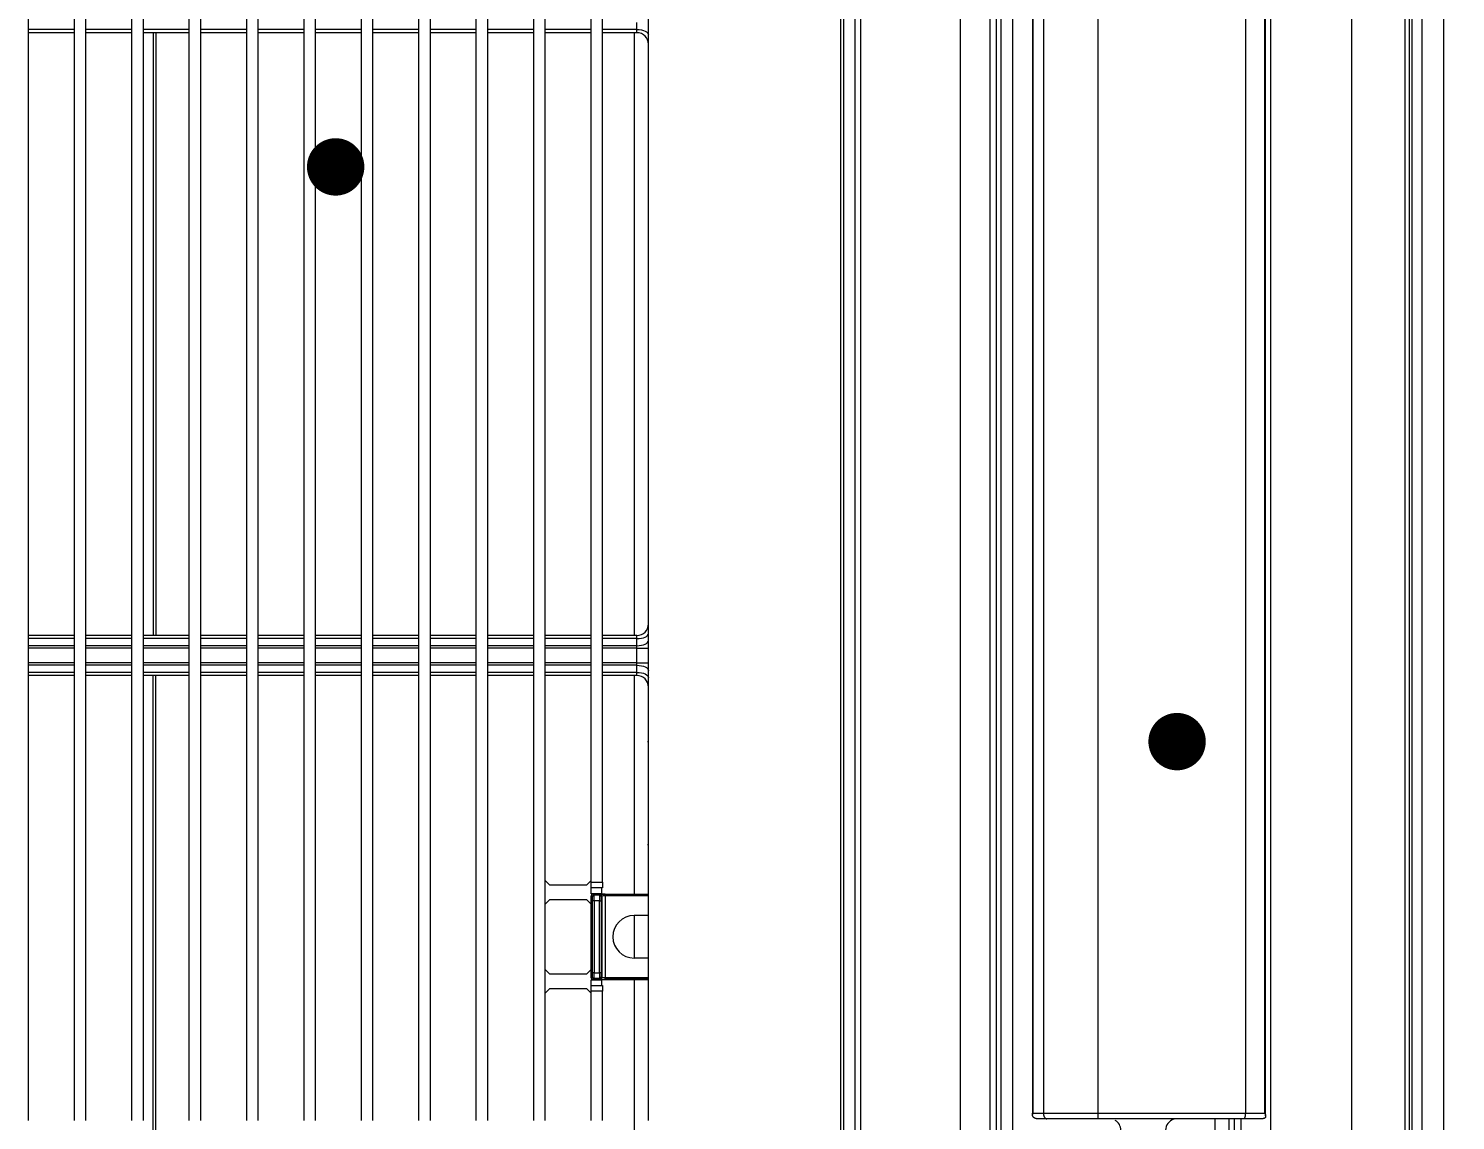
# Model space of a CAD drawing. Header units: metres. Extents: x -101133.8 to -101066.7, y -24899.3 to -24824.7.
# Drawn here: x -101108.2423 to -101107.9937, y -24833.7245 to -24833.5343 of the extents above; entities that cross this region are included whole.
import ezdxf

# ---------------------------------------------------------------- set-up
doc = ezdxf.new("R2010")
doc.units = ezdxf.units.M
doc.header["$LTSCALE"] = 0.2
doc.header["$PDSIZE"] = -5
doc.layers.add('CMT-COTATION DIVERS', color=1, linetype='Continuous')
doc.layers.add('CMT-CVC-MATERIEL', color=30, linetype='Continuous')
doc.styles.get("Standard").update_dxf_attribs({"font": 'arial.ttf'})
doc.dimstyles.get("Standard").update_dxf_attribs({"dimtxt": 0.18, "dimasz": 0.18, "dimexe": 0.18, "dimexo": 0.0625, "dimgap": 0.09, "dimtad": 0, "dimtih": 1, "dimtoh": 1, "dimdec": 4, "dimzin": 0, "dimdsep": 46, "dimtxsty": 'Standard', "dimcen": 0.09, "dimadec": 0, "dimazin": 0, "dimtfac": 1, "dimtdec": 4, "dimtofl": 0, "dimtmove": 0, "dimatfit": 3, "dimfxl": 1, "dimtolj": 1, "dimtzin": 0, "dimarcsym": 0})

# ---------------------------------------------------------------- blocks, each defined once
blk = doc.blocks.new('Cassette 600x600')
at = {"linetype": 'Continuous', "lineweight": 13}
for p, q in [((-19987.53, 565.59), (-20573.93, 565.59)), ((-20573.93, 561.77), (-19987.53, 561.77)), ((-20434.23, 560.01), (-20127.23, 560.01)), ((-20434.23, 559.55), (-20127.23, 559.55)), ((-20127.23, 558.84), (-20434.23, 558.84)), ((-20423.23, 549.49), (-20138.23, 549.49)), ((-20139.23, 535.45), (-20422.23, 535.45)), ((-20144.51, 534.54), (-20416.95, 534.54)), ((-20145.03, 534.38), (-20416.43, 534.38)), ((-20145.03, 531.01), (-20145.03, 534.38)), ((-20144.04, 534.08), (-20144.03, 533.86)), ((-20144.03, 533.86), (-20144.03, 530.71)), ((-20416.43, 531.01), (-20145.03, 531.01)), ((-20145.03, 505.31), (-20145.03, 531.01)), ((-20144.03, 530.71), (-20144.03, 505.34)), ((-20139.23, 530.27), (-20144.03, 530.27)), ((-20139.23, 529.11), (-20144.03, 529.11)), ((-20144.03, 528.12), (-20140.73, 528.12)), ((-20144.03, 525.71), (-20140.73, 525.71)), ((-20416.43, 505.31), (-20145.03, 505.31)), ((-20145.03, 495.81), (-20145.03, 505.31)), ((-20144.03, 505.34), (-20144.03, 496.41)), ((-20416.43, 495.81), (-20145.03, 495.81)), ((-20145.03, 493.96), (-20145.03, 495.81)), ((-20144.03, 494.81), (-20144.04, 494.63)), ((-20144.03, 496.41), (-20144.03, 494.81)), ((-20416.69, 493.92), (-20144.77, 493.92)), ((-20416.43, 493.96), (-20145.03, 493.96)), ((-20420.73, 490.41), (-20140.73, 490.41)), ((-20139.14, 487.63), (-20422.32, 487.63)), ((-20422.23, 488.41), (-20139.23, 488.41)), ((-20422.42, 486.48), (-20139.04, 486.48)), ((-20138.23, 481.35), (-20423.23, 481.35)), ((-20127.23, 464.01), (-20434.23, 464.01)), ((-20127.23, 463.01), (-20434.23, 463.01)), ((-20465.93, 461.01), (-20095.53, 461.01)), ((-20095.53, 460.51), (-20465.93, 460.51)), ((-20143.73, 427.01), (-20417.73, 427.01)), ((-20333.78, 425.01), (-20333.77, 425.4)), ((-20333.77, 425.4), (-20333.71, 425.77)), ((-20333.71, 425.77), (-20333.63, 426.12)), ((-20333.63, 426.12), (-20333.52, 426.42)), ((-20333.52, 426.42), (-20333.39, 426.67)), ((-20333.39, 426.67), (-20333.23, 426.85)), ((-20333.23, 426.85), (-20333.06, 426.97)), ((-20333.06, 426.97), (-20332.89, 427.01)), ((-20228.4, 426.97), (-20228.57, 427.01)), ((-20228.23, 426.85), (-20228.4, 426.97)), ((-20228.07, 426.67), (-20228.23, 426.85)), ((-20227.94, 426.42), (-20228.07, 426.67)), ((-20227.83, 426.12), (-20227.94, 426.42)), ((-20227.75, 425.77), (-20227.83, 426.12)), ((-20227.69, 425.4), (-20227.75, 425.77)), ((-20227.68, 425.01), (-20227.69, 425.4)), ((-20227.16, 426.97), (-20227.34, 427.01)), ((-20226.99, 426.85), (-20227.16, 426.97)), ((-20226.84, 426.67), (-20226.99, 426.85)), ((-20226.7, 426.42), (-20226.84, 426.67)), ((-20226.59, 426.12), (-20226.7, 426.42)), ((-20226.51, 425.77), (-20226.59, 426.12)), ((-20226.46, 425.4), (-20226.51, 425.77)), ((-20226.44, 425.01), (-20226.46, 425.4)), ((-20225.99, 425.01), (-20225.99, 427.01)), ((-20223.47, 425.01), (-20223.47, 427.01)), ((-20223.02, 425.01), (-20223, 425.4)), ((-20223, 425.4), (-20222.95, 425.77)), ((-20222.95, 425.77), (-20222.87, 426.12)), ((-20222.87, 426.12), (-20222.76, 426.42)), ((-20222.76, 426.42), (-20222.62, 426.67)), ((-20222.62, 426.67), (-20222.47, 426.85)), ((-20222.47, 426.85), (-20222.3, 426.97)), ((-20222.3, 426.97), (-20222.12, 427.01)), ((-20221.78, 425.01), (-20221.77, 425.4)), ((-20221.77, 425.4), (-20221.71, 425.77)), ((-20221.71, 425.77), (-20221.63, 426.12)), ((-20221.63, 426.12), (-20221.52, 426.42)), ((-20221.52, 426.42), (-20221.39, 426.67)), ((-20221.39, 426.67), (-20221.23, 426.85)), ((-20221.23, 426.85), (-20221.06, 426.97)), ((-20221.06, 426.97), (-20220.89, 427.01)), ((-20209.73, 426.85), (-20209.73, 427.01)), ((-20191.73, 427.01), (-20191.73, 426.85)), ((-20183.17, 417.31), (-20183.17, 427.01)), ((-20183.14, 419.44), (-20183.14, 427.01)), ((-20182.84, 427.01), (-20182.84, 419.44)), ((-20179.43, 427.01), (-20179.43, 424.51)), ((-20172.03, 427.01), (-20172.03, 424.51)), ((-20168.62, 419.44), (-20168.62, 427.01)), ((-20168.32, 427.01), (-20168.32, 419.44)), ((-20168.29, 417.31), (-20168.29, 427.01)), ((-20333.78, 425.01), (-20335.02, 425.01)), ((-20333.23, 425.01), (-20333.78, 425.01)), ((-20333.78, 425.01), (-20333.78, 419.01)), ((-20333.23, 425.01), (-20333.23, 419.01)), ((-20333.23, 424.51), (-20228.23, 424.51)), ((-20227.68, 425.01), (-20228.23, 425.01)), ((-20228.23, 425.01), (-20228.23, 419.01)), ((-20226.44, 425.01), (-20227.68, 425.01)), ((-20227.68, 425.01), (-20227.68, 419.01)), ((-20225.99, 425.01), (-20226.44, 425.01)), ((-20226.44, 425.01), (-20226.44, 419.01)), ((-20223.47, 425.01), (-20225.99, 425.01)), ((-20225.99, 425.01), (-20225.99, 419.01)), ((-20223.02, 425.01), (-20223.47, 425.01)), ((-20223.47, 425.01), (-20223.47, 419.01)), ((-20221.78, 425.01), (-20223.02, 425.01)), ((-20223.02, 425.01), (-20223.02, 419.01)), ((-20221.23, 425.01), (-20221.78, 425.01)), ((-20221.78, 425.01), (-20221.78, 419.01)), ((-20221.23, 425.01), (-20221.23, 419.01)), ((-20221.23, 424.51), (-20183.17, 424.51)), ((-20179.43, 424.51), (-20172.03, 424.51)), ((-20168.29, 424.51), (-20113.23, 424.51)), ((-20185.23, 419.01), (-20376.23, 419.01)), ((-20185.23, 417.01), (-20185.23, 419.01)), ((-20185.23, 419.01), (-20184.23, 419.01)), ((-20184.23, 419.01), (-20184.23, 417.01)), ((-20184.23, 418.81), (-20183.23, 418.81)), ((-20183.23, 418.81), (-20183.23, 417.01)), ((-20183.23, 418.81), (-20183.17, 418.81)), ((-20182.84, 419.44), (-20183.14, 419.44)), ((-20183.02, 418.48), (-20183.13, 418.64)), ((-20183.02, 417.53), (-20183.02, 418.48)), ((-20182.84, 419.44), (-20168.62, 419.44)), ((-20182.83, 418.94), (-20182.72, 418.78)), ((-20168.63, 418.94), (-20182.83, 418.94)), ((-20182.02, 418.76), (-20169.44, 418.76)), ((-20182.02, 418.46), (-20182.02, 418.76)), ((-20169.44, 418.46), (-20182.02, 418.46)), ((-20182.02, 418.46), (-20182.02, 417.55)), ((-20169.44, 418.76), (-20169.44, 418.46)), ((-20169.44, 417.55), (-20169.44, 418.46)), ((-20168.74, 418.78), (-20168.63, 418.94)), ((-20168.32, 419.44), (-20168.62, 419.44)), ((-20168.33, 418.64), (-20168.44, 418.48)), ((-20168.44, 418.48), (-20168.44, 417.53)), ((-20168.23, 417.01), (-20168.23, 418.81)), ((-20168.23, 418.81), (-20167.23, 418.81)), ((-20167.23, 417.01), (-20167.23, 419.01)), ((-20167.23, 419.01), (-20166.23, 419.01)), ((-20166.23, 419.01), (-20166.23, 417.01)), ((-20143.73, 419.01), (-20166.23, 419.01)), ((-20185.23, 417.01), (-20376.23, 417.01)), ((-20333.78, 417.01), (-20333.78, 409.01)), ((-20333.23, 417.01), (-20333.23, 409.01)), ((-20228.23, 417.01), (-20228.23, 409.01)), ((-20227.68, 417.01), (-20227.68, 409.01)), ((-20226.44, 417.01), (-20226.44, 409.01)), ((-20225.99, 417.01), (-20225.99, 409.01)), ((-20223.47, 417.01), (-20223.47, 409.01)), ((-20223.02, 417.01), (-20223.02, 409.01)), ((-20221.78, 417.01), (-20221.78, 409.01)), ((-20221.23, 417.01), (-20221.23, 409.01)), ((-20185.53, 417.01), (-20184.73, 416.21)), ((-20184.23, 417.01), (-20185.23, 417.01)), ((-20184.73, 416.21), (-20184.73, 409.81)), ((-20183.23, 417.01), (-20184.23, 417.01)), ((-20183.17, 417.31), (-20183.02, 417.53)), ((-20182.72, 417.23), (-20182.87, 417.01)), ((-20168.59, 417.01), (-20182.87, 417.01)), ((-20182.23, 416.21), (-20181.43, 417.01)), ((-20182.23, 409.81), (-20182.23, 416.21)), ((-20182.02, 417.55), (-20182.02, 417.25)), ((-20182.02, 417.55), (-20169.44, 417.55)), ((-20169.44, 417.25), (-20182.02, 417.25)), ((-20170.03, 417.01), (-20169.23, 416.21)), ((-20169.44, 417.55), (-20169.44, 417.25)), ((-20169.23, 416.21), (-20169.23, 409.81)), ((-20168.59, 417.01), (-20168.74, 417.23)), ((-20168.44, 417.53), (-20168.29, 417.31)), ((-20167.23, 417.01), (-20168.23, 417.01)), ((-20166.23, 417.01), (-20167.23, 417.01)), ((-20166.73, 416.21), (-20165.93, 417.01)), ((-20166.73, 409.81), (-20166.73, 416.21)), ((-20143.73, 417.01), (-20166.23, 417.01)), ((-20143.73, 409.01), (-20417.73, 409.01)), ((-20184.73, 409.81), (-20185.53, 409.01)), ((-20181.43, 409.01), (-20182.23, 409.81)), ((-20169.23, 409.81), (-20170.03, 409.01)), ((-20165.93, 409.01), (-20166.73, 409.81)), ((-20143.73, 407.01), (-20417.73, 407.01)), ((-20333.78, 407.01), (-20333.78, 399.01)), ((-20333.23, 407.01), (-20333.23, 399.01)), ((-20228.23, 407.01), (-20228.23, 399.01)), ((-20227.68, 407.01), (-20227.68, 399.01)), ((-20226.44, 407.01), (-20226.44, 399.01)), ((-20225.99, 407.01), (-20225.99, 399.01)), ((-20223.47, 407.01), (-20223.47, 399.01)), ((-20223.02, 407.01), (-20223.02, 399.01)), ((-20221.78, 407.01), (-20221.78, 399.01)), ((-20221.23, 407.01), (-20221.23, 399.01)), ((-20143.73, 399.01), (-20417.73, 399.01)), ((-20143.73, 397.01), (-20417.73, 397.01)), ((-20333.78, 397.01), (-20333.78, 389.01)), ((-20333.23, 397.01), (-20333.23, 389.01)), ((-20228.23, 397.01), (-20228.23, 389.01)), ((-20227.68, 397.01), (-20227.68, 389.01)), ((-20226.44, 397.01), (-20226.44, 389.01)), ((-20225.99, 397.01), (-20225.99, 389.01)), ((-20223.47, 397.01), (-20223.47, 389.01)), ((-20223.02, 397.01), (-20223.02, 389.01)), ((-20221.78, 397.01), (-20221.78, 389.01)), ((-20221.23, 397.01), (-20221.23, 389.01)), ((-20143.73, 389.01), (-20417.73, 389.01)), ((-20143.73, 387.01), (-20417.73, 387.01)), ((-20333.78, 387.01), (-20333.78, 379.01)), ((-20333.23, 387.01), (-20333.23, 379.01)), ((-20228.23, 387.01), (-20228.23, 379.01)), ((-20227.68, 387.01), (-20227.68, 379.01)), ((-20226.44, 387.01), (-20226.44, 379.01)), ((-20225.99, 387.01), (-20225.99, 379.01)), ((-20223.47, 387.01), (-20223.47, 379.01)), ((-20223.02, 387.01), (-20223.02, 379.01)), ((-20221.78, 387.01), (-20221.78, 379.01)), ((-20221.23, 387.01), (-20221.23, 379.01)), ((-20143.73, 379.01), (-20417.73, 379.01)), ((-20143.73, 377.01), (-20417.73, 377.01)), ((-20333.78, 377.01), (-20333.78, 369.01)), ((-20333.23, 377.01), (-20333.23, 369.01)), ((-20228.23, 377.01), (-20228.23, 369.01)), ((-20227.68, 377.01), (-20227.68, 369.01)), ((-20226.44, 377.01), (-20226.44, 369.01)), ((-20225.99, 377.01), (-20225.99, 369.01)), ((-20223.47, 377.01), (-20223.47, 369.01)), ((-20223.02, 377.01), (-20223.02, 369.01)), ((-20221.78, 377.01), (-20221.78, 369.01)), ((-20221.23, 377.01), (-20221.23, 369.01)), ((-20143.73, 369.01), (-20417.73, 369.01)), ((-20143.73, 367.01), (-20417.73, 367.01)), ((-20333.78, 367.01), (-20333.78, 359.01)), ((-20333.23, 367.01), (-20333.23, 359.01)), ((-20228.23, 367.01), (-20228.23, 359.01)), ((-20227.68, 367.01), (-20227.68, 359.01)), ((-20226.44, 367.01), (-20226.44, 359.01)), ((-20225.99, 367.01), (-20225.99, 359.01)), ((-20223.47, 367.01), (-20223.47, 359.01)), ((-20223.02, 367.01), (-20223.02, 359.01)), ((-20221.78, 367.01), (-20221.78, 359.01)), ((-20221.23, 367.01), (-20221.23, 359.01)), ((-20143.73, 359.01), (-20417.73, 359.01)), ((-20143.73, 357.01), (-20417.73, 357.01)), ((-20333.78, 357.01), (-20333.78, 349.01)), ((-20333.23, 357.01), (-20333.23, 349.01)), ((-20228.23, 357.01), (-20228.23, 349.01)), ((-20227.68, 357.01), (-20227.68, 349.01)), ((-20226.44, 357.01), (-20226.44, 349.01)), ((-20225.99, 357.01), (-20225.99, 349.01)), ((-20223.47, 357.01), (-20223.47, 349.01)), ((-20223.02, 357.01), (-20223.02, 349.01)), ((-20221.78, 357.01), (-20221.78, 349.01)), ((-20221.23, 357.01), (-20221.23, 349.01)), ((-20143.73, 349.01), (-20417.73, 349.01)), ((-20143.73, 347.01), (-20417.73, 347.01)), ((-20333.78, 347.01), (-20333.78, 339.01)), ((-20333.23, 347.01), (-20333.23, 339.01)), ((-20228.23, 347.01), (-20228.23, 339.01)), ((-20227.68, 347.01), (-20227.68, 339.01)), ((-20226.44, 347.01), (-20226.44, 339.01)), ((-20225.99, 347.01), (-20225.99, 339.01)), ((-20223.47, 347.01), (-20223.47, 339.01)), ((-20223.02, 347.01), (-20223.02, 339.01)), ((-20221.78, 347.01), (-20221.78, 339.01)), ((-20221.23, 347.01), (-20221.23, 339.01)), ((-20333.23, 341.16), (-20228.23, 341.16)), ((-20333.23, 340.7), (-20228.23, 340.7)), ((-20117.73, 341.16), (-20221.23, 341.16)), ((-20117.73, 340.7), (-20221.23, 340.7)), ((-20143.73, 339.01), (-20417.73, 339.01)), ((-20143.73, 337.01), (-20417.73, 337.01)), ((-20333.78, 337.01), (-20333.78, 329.01)), ((-20333.23, 337.01), (-20333.23, 329.01)), ((-20228.23, 337.01), (-20228.23, 329.01)), ((-20227.68, 337.01), (-20227.68, 329.01)), ((-20226.44, 337.01), (-20226.44, 329.01)), ((-20225.99, 337.01), (-20225.99, 329.01)), ((-20223.47, 337.01), (-20223.47, 329.01)), ((-20223.02, 337.01), (-20223.02, 329.01)), ((-20221.78, 337.01), (-20221.78, 329.01)), ((-20221.23, 337.01), (-20221.23, 329.01)), ((-20143.73, 329.01), (-20417.73, 329.01)), ((-20143.73, 327.01), (-20417.73, 327.01)), ((-20333.78, 327.01), (-20333.78, 319.01)), ((-20333.23, 327.01), (-20333.23, 319.01)), ((-20228.23, 327.01), (-20228.23, 319.01)), ((-20227.68, 327.01), (-20227.68, 319.01)), ((-20226.44, 327.01), (-20226.44, 319.01)), ((-20225.99, 327.01), (-20225.99, 319.01)), ((-20223.47, 327.01), (-20223.47, 319.01)), ((-20223.02, 327.01), (-20223.02, 319.01)), ((-20221.78, 327.01), (-20221.78, 319.01)), ((-20221.23, 327.01), (-20221.23, 319.01)), ((-20143.73, 319.01), (-20417.73, 319.01))]:
    blk.add_line(p, q, dxfattribs=at)
at = {"linetype": 'Continuous', "const_width": 5}
for points in [[(-20212.23, 519.11, 1), (-20207.23, 519.11, 1)], [(-20312.35, 372.51, 1), (-20307.35, 372.51, 1)]]:
    blk.add_lwpolyline(points, format="xyb", close=True, dxfattribs=at)
at = {"linetype": 'Continuous', "lineweight": 13}
for centre, radius, start, end in [((-20142.03, 519.11), 2, 196.6773, 270), ((-20142.03, 507.31), 2, 90, 149.2042), ((-20144.78, 513.57), 8.27, 268.2687, 275.2085), ((-20331.23, 425.01), 2, 90, 180), ((-20230.23, 425.01), 2, 0, 90), ((-20219.23, 425.01), 2, 90, 180), ((-20175.73, 424.51), 3.7, 180, 0), ((-20182.83, 418.64), 0.3, 90.0261, 179.9625), ((-20182.72, 418.48), 0.3, 90.0239, 179.9662), ((-20168.74, 418.48), 0.3, 0.0338, 89.9761), ((-20168.63, 418.64), 0.3, 0.0375, 89.9739), ((-20182.72, 417.53), 0.3, 180.0367, 269.9761), ((-20168.74, 417.53), 0.3, 270.0239, 359.9633)]:
    blk.add_arc(centre, radius, start, end, dxfattribs=at)
for centre, major_axis, ratio, start_param, end_param in [((-20183.13, 419.44), (0, 0.8), 0.017455, 1.570796, 3.115413), ((-20182.02, 418.48), (1, 0), 0.01833, 3.159046, 4.712389), ((-20182.83, 419.44), (0, 0.5), 0.027928, 1.570796, 3.115413), ((-20182.02, 418.78), (0.7, 0), 0.026186, 3.159046, 4.712389), ((-20169.44, 418.78), (0.7, 0), 0.026186, 4.712389, 6.265732), ((-20169.44, 418.48), (1, 0), 0.01833, 4.712389, 6.265732), ((-20168.63, 419.44), (0, 0.5), 0.027928, 3.167773, 4.712389), ((-20168.33, 419.44), (0, 0.8), 0.017455, 3.167773, 4.712389), ((-20182.87, 417.31), (-0.166, -0.25), 0.999505, 5.300561, 6.870901), ((-20182.02, 417.53), (1, 0), 0.01833, 1.570796, 3.124139), ((-20182.02, 417.23), (0.7, 0), 0.026186, 1.570796, 3.124139), ((-20169.44, 417.53), (1, 0), 0.01833, 0.017453, 1.570796), ((-20169.44, 417.23), (0.7, 0), 0.026186, 0.017453, 1.570796), ((-20168.59, 417.31), (0.166, -0.25), 0.999505, 5.69547, 7.265809)]:
    blk.add_ellipse(centre, major_axis=major_axis, ratio=ratio, start_param=start_param, end_param=end_param, dxfattribs=at)
for points, knots in [([(-20145.03, 534.38), (-20145.03, 534.38), (-20145.03, 534.38), (-20145.03, 534.38), (-20145.03, 534.38), (-20145.03, 534.38), (-20145.03, 534.38), (-20145.03, 534.38), (-20145.03, 534.38), (-20145.03, 534.38), (-20145.03, 534.39), (-20145.03, 534.39), (-20145.02, 534.39), (-20145.02, 534.39), (-20145.02, 534.39), (-20145.01, 534.39), (-20145.01, 534.39), (-20145, 534.4), (-20145, 534.4), (-20144.99, 534.4), (-20144.99, 534.4), (-20144.99, 534.41), (-20144.98, 534.41), (-20144.98, 534.41), (-20144.97, 534.41), (-20144.95, 534.42), (-20144.92, 534.44), (-20144.88, 534.45), (-20144.85, 534.47), (-20144.82, 534.48), (-20144.79, 534.49), (-20144.76, 534.5), (-20144.74, 534.51), (-20144.7, 534.51), (-20144.67, 534.52), (-20144.64, 534.53), (-20144.62, 534.53), (-20144.59, 534.54), (-20144.57, 534.54), (-20144.55, 534.54), (-20144.53, 534.54), (-20144.51, 534.54), (-20144.49, 534.54), (-20144.47, 534.54), (-20144.45, 534.54), (-20144.43, 534.54), (-20144.41, 534.54), (-20144.39, 534.53), (-20144.37, 534.53), (-20144.35, 534.52), (-20144.34, 534.52), (-20144.33, 534.52), (-20144.31, 534.51), (-20144.3, 534.51), (-20144.29, 534.5), (-20144.27, 534.49), (-20144.26, 534.49), (-20144.25, 534.48), (-20144.24, 534.47), (-20144.22, 534.46), (-20144.21, 534.45), (-20144.2, 534.44), (-20144.2, 534.44), (-20144.19, 534.43), (-20144.18, 534.42), (-20144.18, 534.42), (-20144.17, 534.41), (-20144.16, 534.4), (-20144.16, 534.39), (-20144.15, 534.38), (-20144.14, 534.37), (-20144.14, 534.37), (-20144.13, 534.36), (-20144.13, 534.35), (-20144.12, 534.34), (-20144.11, 534.33), (-20144.11, 534.32), (-20144.1, 534.31), (-20144.1, 534.3), (-20144.09, 534.29), (-20144.09, 534.27), (-20144.09, 534.26), (-20144.08, 534.25), (-20144.08, 534.24), (-20144.07, 534.23), (-20144.07, 534.22), (-20144.07, 534.2), (-20144.06, 534.19), (-20144.06, 534.18), (-20144.06, 534.17), (-20144.06, 534.15), (-20144.05, 534.14), (-20144.05, 534.13), (-20144.05, 534.12), (-20144.05, 534.1), (-20144.05, 534.09), (-20144.04, 534.08)], [0, 0, 0, 0, 1, 1, 1, 2, 2, 2, 3, 3, 3, 4, 4, 4, 5, 5, 5, 6, 6, 6, 7, 7, 7, 8, 8, 8, 9, 9, 9, 10, 10, 10, 11, 11, 11, 12, 12, 12, 13, 13, 13, 14, 14, 14, 15, 15, 15, 16, 16, 16, 17, 17, 17, 18, 18, 18, 19, 19, 19, 20, 20, 20, 21, 21, 21, 22, 22, 22, 23, 23, 23, 24, 24, 24, 25, 25, 25, 26, 26, 26, 27, 27, 27, 28, 28, 28, 29, 29, 29, 30, 30, 30, 31, 31, 31, 32, 32, 32, 32]), ([(-20145.03, 531.01), (-20145, 531), (-20144.97, 531), (-20144.95, 531), (-20144.92, 531), (-20144.89, 531), (-20144.86, 531), (-20144.83, 531), (-20144.81, 531), (-20144.78, 531), (-20144.75, 530.99), (-20144.73, 530.99), (-20144.7, 530.99), (-20144.67, 530.99), (-20144.65, 530.98), (-20144.62, 530.98), (-20144.59, 530.98), (-20144.57, 530.97), (-20144.55, 530.97), (-20144.52, 530.96), (-20144.5, 530.96), (-20144.47, 530.96), (-20144.45, 530.95), (-20144.43, 530.95), (-20144.41, 530.94), (-20144.38, 530.94), (-20144.36, 530.93), (-20144.34, 530.92), (-20144.32, 530.92), (-20144.3, 530.91), (-20144.28, 530.91), (-20144.26, 530.9), (-20144.25, 530.89), (-20144.23, 530.89), (-20144.21, 530.88), (-20144.2, 530.87), (-20144.18, 530.87), (-20144.17, 530.86), (-20144.15, 530.85), (-20144.14, 530.85), (-20144.13, 530.84), (-20144.12, 530.83), (-20144.11, 530.82), (-20144.09, 530.82), (-20144.09, 530.81), (-20144.08, 530.8), (-20144.07, 530.79), (-20144.06, 530.78), (-20144.05, 530.78), (-20144.05, 530.77), (-20144.05, 530.77), (-20144.05, 530.77), (-20144.04, 530.76), (-20144.04, 530.76), (-20144.04, 530.75), (-20144.04, 530.75), (-20144.04, 530.75), (-20144.03, 530.74), (-20144.03, 530.74), (-20144.03, 530.73), (-20144.03, 530.73), (-20144.03, 530.73), (-20144.03, 530.73), (-20144.03, 530.72), (-20144.03, 530.72), (-20144.03, 530.72), (-20144.03, 530.72), (-20144.03, 530.72), (-20144.03, 530.72), (-20144.03, 530.72), (-20144.03, 530.72), (-20144.03, 530.71), (-20144.03, 530.71)], [0, 0, 0, 0, 1, 1, 1, 2, 2, 2, 3, 3, 3, 4, 4, 4, 5, 5, 5, 6, 6, 6, 7, 7, 7, 8, 8, 8, 9, 9, 9, 10, 10, 10, 11, 11, 11, 12, 12, 12, 13, 13, 13, 14, 14, 14, 15, 15, 15, 16, 16, 16, 17, 17, 17, 18, 18, 18, 19, 19, 19, 20, 20, 20, 21, 21, 21, 22, 22, 22, 23, 23, 23, 24, 24, 24, 24]), ([(-20145.03, 495.81), (-20145, 495.81), (-20144.97, 495.81), (-20144.95, 495.81), (-20144.92, 495.81), (-20144.89, 495.81), (-20144.86, 495.82), (-20144.83, 495.82), (-20144.81, 495.82), (-20144.78, 495.83), (-20144.75, 495.83), (-20144.73, 495.83), (-20144.7, 495.84), (-20144.67, 495.84), (-20144.65, 495.85), (-20144.62, 495.86), (-20144.59, 495.86), (-20144.57, 495.87), (-20144.55, 495.88), (-20144.52, 495.89), (-20144.5, 495.9), (-20144.47, 495.91), (-20144.45, 495.92), (-20144.43, 495.93), (-20144.41, 495.94), (-20144.38, 495.95), (-20144.36, 495.96), (-20144.34, 495.97), (-20144.32, 495.98), (-20144.3, 495.99), (-20144.28, 496.01), (-20144.26, 496.02), (-20144.25, 496.03), (-20144.23, 496.05), (-20144.21, 496.06), (-20144.2, 496.07), (-20144.18, 496.09), (-20144.17, 496.1), (-20144.15, 496.12), (-20144.14, 496.13), (-20144.13, 496.15), (-20144.12, 496.16), (-20144.11, 496.18), (-20144.09, 496.19), (-20144.09, 496.21), (-20144.08, 496.23), (-20144.07, 496.24), (-20144.06, 496.26), (-20144.05, 496.27), (-20144.05, 496.28), (-20144.05, 496.29), (-20144.05, 496.3), (-20144.04, 496.31), (-20144.04, 496.32), (-20144.04, 496.32), (-20144.04, 496.33), (-20144.04, 496.34), (-20144.03, 496.35), (-20144.03, 496.36), (-20144.03, 496.37), (-20144.03, 496.38), (-20144.03, 496.38), (-20144.03, 496.38), (-20144.03, 496.38), (-20144.03, 496.39), (-20144.03, 496.39), (-20144.03, 496.39), (-20144.03, 496.39), (-20144.03, 496.4), (-20144.03, 496.4), (-20144.03, 496.4), (-20144.03, 496.4), (-20144.03, 496.41)], [0, 0, 0, 0, 1, 1, 1, 2, 2, 2, 3, 3, 3, 4, 4, 4, 5, 5, 5, 6, 6, 6, 7, 7, 7, 8, 8, 8, 9, 9, 9, 10, 10, 10, 11, 11, 11, 12, 12, 12, 13, 13, 13, 14, 14, 14, 15, 15, 15, 16, 16, 16, 17, 17, 17, 18, 18, 18, 19, 19, 19, 20, 20, 20, 21, 21, 21, 22, 22, 22, 23, 23, 23, 24, 24, 24, 24]), ([(-20144.04, 494.63), (-20144.04, 494.62), (-20144.04, 494.6), (-20144.04, 494.59), (-20144.05, 494.58), (-20144.05, 494.57), (-20144.05, 494.55), (-20144.05, 494.54), (-20144.06, 494.53), (-20144.06, 494.52), (-20144.06, 494.51), (-20144.06, 494.49), (-20144.07, 494.48), (-20144.07, 494.47), (-20144.07, 494.45), (-20144.08, 494.44), (-20144.08, 494.43), (-20144.08, 494.42), (-20144.09, 494.4), (-20144.09, 494.39), (-20144.1, 494.38), (-20144.1, 494.37), (-20144.11, 494.36), (-20144.11, 494.34), (-20144.12, 494.33), (-20144.12, 494.32), (-20144.13, 494.31), (-20144.13, 494.3), (-20144.14, 494.28), (-20144.15, 494.27), (-20144.15, 494.26), (-20144.16, 494.25), (-20144.17, 494.24), (-20144.17, 494.23), (-20144.18, 494.22), (-20144.19, 494.21), (-20144.19, 494.2), (-20144.2, 494.19), (-20144.21, 494.17), (-20144.23, 494.16), (-20144.24, 494.14), (-20144.25, 494.13), (-20144.26, 494.12), (-20144.27, 494.11), (-20144.29, 494.09), (-20144.3, 494.08), (-20144.31, 494.07), (-20144.32, 494.06), (-20144.34, 494.05), (-20144.35, 494.04), (-20144.37, 494.03), (-20144.39, 494.02), (-20144.41, 494.01), (-20144.43, 494), (-20144.45, 493.99), (-20144.46, 493.98), (-20144.48, 493.97), (-20144.5, 493.96), (-20144.52, 493.96), (-20144.54, 493.95), (-20144.56, 493.94), (-20144.59, 493.94), (-20144.61, 493.93), (-20144.64, 493.93), (-20144.67, 493.92), (-20144.7, 493.92), (-20144.73, 493.92), (-20144.75, 493.92), (-20144.78, 493.92), (-20144.81, 493.92), (-20144.84, 493.92), (-20144.87, 493.92), (-20144.89, 493.93), (-20144.91, 493.93), (-20144.92, 493.93), (-20144.93, 493.93), (-20144.94, 493.94), (-20144.95, 493.94), (-20144.96, 493.94), (-20144.97, 493.94), (-20144.98, 493.94), (-20144.99, 493.95), (-20145, 493.95), (-20145.02, 493.95), (-20145.02, 493.96), (-20145.03, 493.96), (-20145.03, 493.96), (-20145.03, 493.96), (-20145.03, 493.96), (-20145.03, 493.96), (-20145.03, 493.96), (-20145.03, 493.96), (-20145.03, 493.96), (-20145.03, 493.96), (-20145.03, 493.96), (-20145.03, 493.96), (-20145.03, 493.96)], [0, 0, 0, 0, 1, 1, 1, 2, 2, 2, 3, 3, 3, 4, 4, 4, 5, 5, 5, 6, 6, 6, 7, 7, 7, 8, 8, 8, 9, 9, 9, 10, 10, 10, 11, 11, 11, 12, 12, 12, 13, 13, 13, 14, 14, 14, 15, 15, 15, 16, 16, 16, 17, 17, 17, 18, 18, 18, 19, 19, 19, 20, 20, 20, 21, 21, 21, 22, 22, 22, 23, 23, 23, 24, 24, 24, 25, 25, 25, 26, 26, 26, 27, 27, 27, 28, 28, 28, 29, 29, 29, 30, 30, 30, 31, 31, 31, 32, 32, 32, 32])]:
    blk.add_open_spline(points, degree=3, knots=knots, dxfattribs=at)
at = {"linetype": 'Continuous', "lineweight": 25}
for p in [(-20209.73, 519.11), (-20309.85, 372.51)]:
    blk.add_point(p, dxfattribs=at)
blk = doc.blocks.new('COT-45')
at = {"color": 0}
for p, q in [((0, -1), (0, 1)), ((-1, 0), (1, 0))]:
    blk.add_line(p, q, dxfattribs=at)
at = {"color": 0, "const_width": 0.4}
blk.add_lwpolyline([(-0.4419, -0.4419), (0.4419, 0.4419)], dxfattribs=at)
blk = doc.blocks.new('*D86')
at = {"layer": 'CMT-COTATION DIVERS', "color": 0, "lineweight": -2}
for p, q in [((-101106.43591, -24831.69678), (-101106.43591, -24834.83079)), ((-101108.8437, -24834.01949), (-101108.8437, -24834.83079)), ((-101108.8187, -24834.78079), (-101106.46091, -24834.78079))]:
    blk.add_line(p, q, dxfattribs=at)
at = {"layer": 'Defpoints', "color": 0, "lineweight": 15}
for p in [(-101106.43591, -24831.66678), (-101108.8437, -24833.98949), (-101106.43591, -24834.78079)]:
    blk.add_point(p, dxfattribs=at)
at = {"layer": 'CMT-COTATION DIVERS', "color": 0, "lineweight": -2, "xscale": 0.025, "yscale": 0.025, "zscale": 0.025, "rotation": 180}
blk.add_blockref('COT-45', (-101108.8437, -24834.78079), dxfattribs=at)
at = {"layer": 'CMT-COTATION DIVERS', "color": 0, "lineweight": -2, "xscale": 0.025, "yscale": 0.025, "zscale": 0.025}
blk.add_blockref('COT-45', (-101106.43591, -24834.78079), dxfattribs=at)
at = {"layer": 'CMT-COTATION DIVERS', "color": 0, "lineweight": 15, "insert": (-101107.6398, -24834.70563), "char_height": 0.075, "attachment_point": 5}
blk.add_mtext('\\A1;241', dxfattribs=at)

msp = doc.modelspace()

# ---------------------------------------------------------------- block references
at = {"layer": 'CMT-CVC-MATERIEL', "xscale": 0.001, "yscale": 0.001, "zscale": 0.001, "rotation": 270}
msp.add_blockref('Cassette 600x600', (-101108.56129, -24853.86826), dxfattribs=at)

# ---------------------------------------------------------------- dimensions: what is measured, and where the dimension line sits
at = {"layer": 'CMT-COTATION DIVERS', "lineweight": 15}
dim = msp.add_linear_dim(base=(-101106.43591, -24834.78079), p1=(-101108.8437, -24833.98949), p2=(-101106.43591, -24831.66678), dimstyle='Standard', override={"dimscale": 0.05, "dimtxt": 1.5, "dimasz": 0.5, "dimexe": 1, "dimexo": 0.6, "dimgap": 0.75, "dimtad": 1, "dimtih": 0, "dimtoh": 0, "dimdec": 0, "dimlfac": 100, "dimblk": 'COT-45', "dimcen": 0, "dimadec": 2, "dimazin": 2, "dimtdec": 2, "dimtix": 1, "dimtmove": 1, "dimfrac": 1}, dxfattribs=at)
dim.commit()
dim.dimension.update_dxf_attribs({"geometry": '*D86', "text_midpoint": (-101107.6398, -24834.70563)})

doc.saveas('drawing.dxf')
